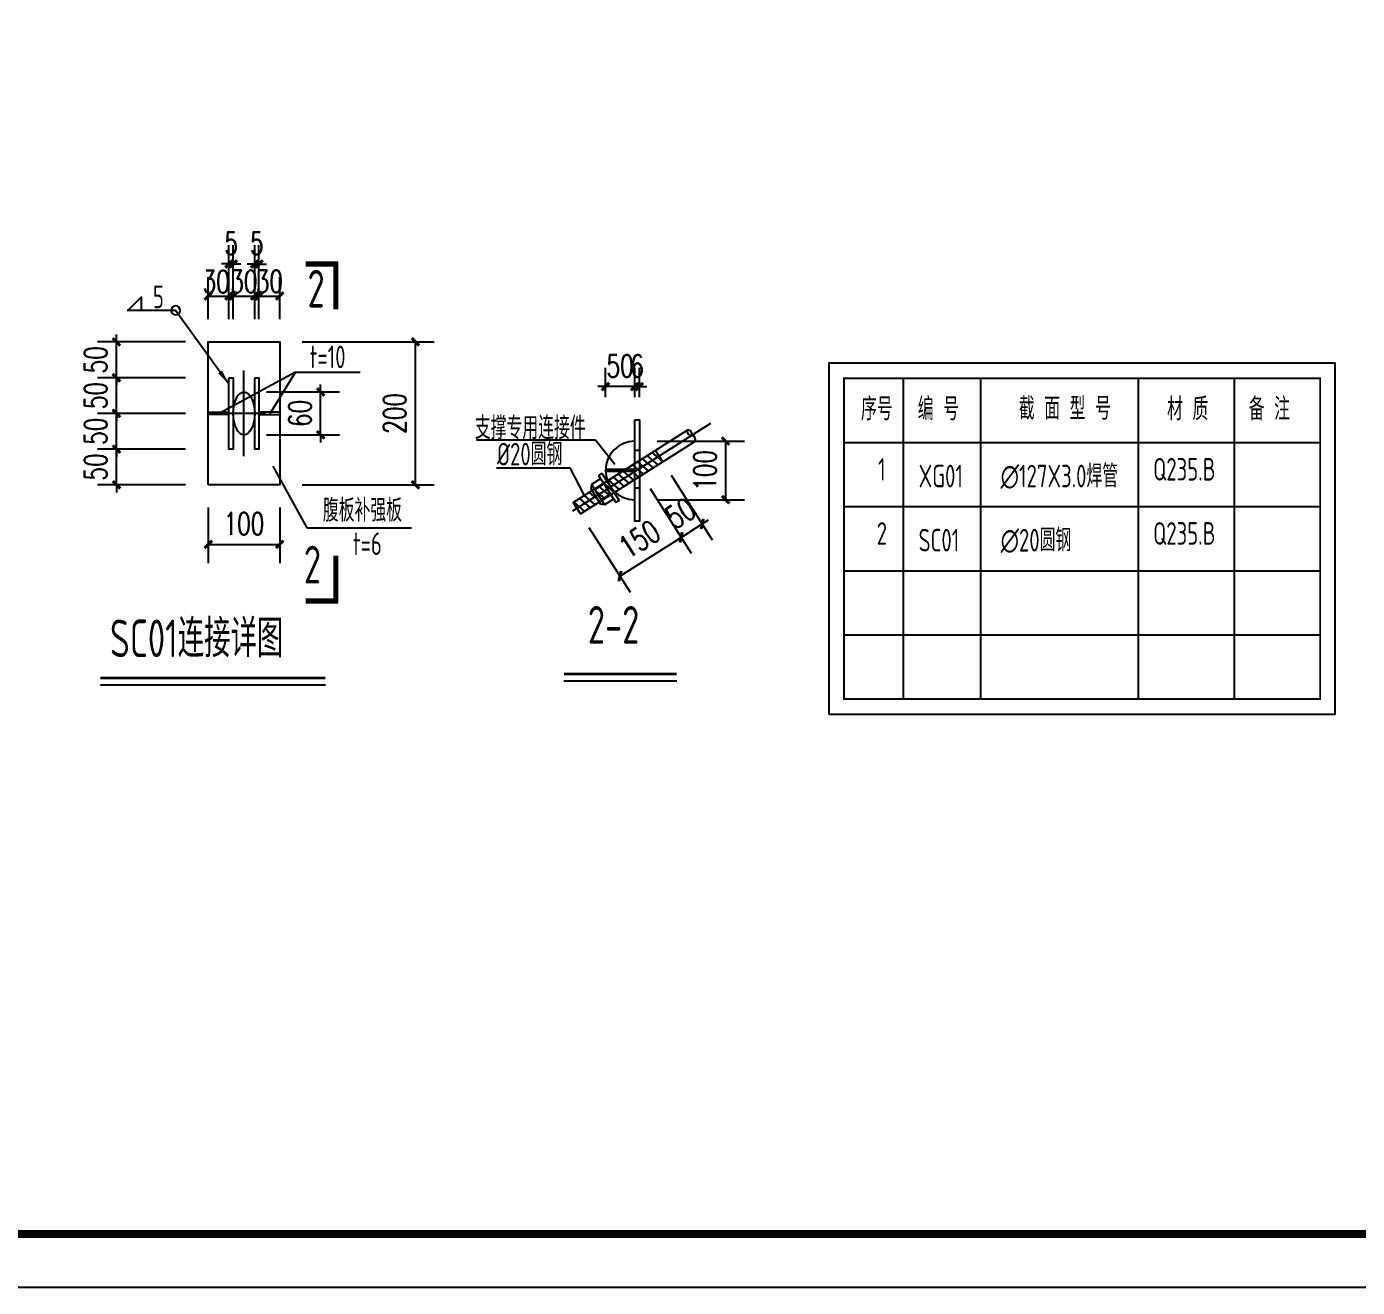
# Model space of a CAD drawing. Extents: x 180850 to 1399066, y 113487 to 334416.
# Drawn here: x 734875 to 770197, y 136382 to 169845 of the extents above; entities that cross this region are included whole.
import ezdxf
from ezdxf.enums import TextEntityAlignment as Align

# ---------------------------------------------------------------- set-up
doc = ezdxf.new("R2010")
doc.units = 0
doc.header["$LTSCALE"] = 1000
doc.linetypes.add('DASHED', pattern=[0.75, 0.5, -0.25])
for name, color, linetype in [('AXIS', 3, 'Continuous'), ('BOLT', 251, 'Continuous'), ('Boltx', 252, 'DASHED'), ('DOTE', 1, 'Continuous'), ('NUM', 7, 'Continuous'), ('PUB_DIM', 3, 'Continuous'), ('PUB_TITLE', 4, 'Continuous'), ('PZ', 202, 'Continuous'), ('SC', 3, 'Continuous'), ('TEXT', 7, 'Continuous'), ('THIN', 7, 'Continuous'), ('WELD', 7, 'Continuous')]:
    doc.layers.add(name, color=color, linetype=linetype)
doc.styles.add('_TCH_DIM_T3', font='SIMPLEX', dxfattribs={"width": 0.705882, "bigfont": 'GBCBIG'})
doc.styles.get("Standard").update_dxf_attribs({"font": 'gbenor.shx', "bigfont": 'gbcbig.shx'})
doc.styles.add('TSSD_Label', font='tssdeng.shx', dxfattribs={"width": 0.7, "bigfont": 'hztxt.shx'})
doc.dimstyles.new('TCH-200-1', dxfattribs={"dimtxt": 595, "dimasz": 200, "dimexe": 500, "dimexo": 600, "dimgap": 252.5, "dimtad": 1, "dimdec": 0, "dimzin": 0, "dimdsep": 46, "dimtxsty": '_TCH_DIM_T3', "dimblk": 'ARCHTICK', "dimcen": 0.09, "dimclrd": 3, "dimclre": 3, "dimclrt": 7, "dimazin": 2, "dimtfac": 1, "dimtdec": 0, "dimtix": 1, "dimtmove": 2, "dimatfit": 3, "dimfxl": 1, "dimtolj": 1, "dimtzin": 0, "dimarcsym": 0})
doc.dimstyles.new('TSSD_LEADER_STYLE_400.0', dxfattribs={"dimtxt": 1200, "dimasz": 400, "dimexe": 400, "dimexo": 1000, "dimgap": 0.09, "dimtad": 0, "dimtih": 1, "dimtoh": 1, "dimdec": 4, "dimzin": 0, "dimdsep": 46, "dimtxsty": 'Standard', "dimcen": 0.09, "dimdle": 400, "dimclrt": 7, "dimadec": 0, "dimazin": 0, "dimtfac": 1, "dimtdec": 4, "dimtofl": 0, "dimtmove": 0, "dimatfit": 3, "dimfxl": 1, "dimtolj": 1, "dimtzin": 0, "dimarcsym": 0})

# ---------------------------------------------------------------- blocks, each defined once
blk = doc.blocks.new('_ArchTick')
at = {"color": 0, "linetype": 'ByBlock', "const_width": 0.4}
blk.add_lwpolyline([(-0.5, -0.5), (0.5, 0.5)], dxfattribs=at)
blk = doc.blocks.new('*D43')
at = {"layer": 'AXIS', "color": 3, "lineweight": -2, "transparency": 16777216}
for p, q in [((751424, 157584), (752514, 155867)), ((749802, 156555), (750892, 154838)), ((750624, 155260), (752246, 156289))]:
    blk.add_line(p, q, dxfattribs=at)
at = {"layer": 'Defpoints', "color": 0, "transparency": 16777216}
for p in [(751103, 158091), (749481, 157062), (752246, 156289)]:
    blk.add_point(p, dxfattribs=at)
at = {"layer": 'AXIS', "color": 3, "lineweight": -2, "transparency": 16777216, "xscale": 200, "yscale": 200, "zscale": 200}
for p, rotation in [((752246, 156289), 32.39712451300666), ((750624, 155260), 212.3971245130067)]:
    blk.add_blockref('_ArchTick', p, dxfattribs=dict(at, rotation=rotation))
at = {"layer": 'AXIS', "color": 7, "transparency": 16777216, "insert": (751140, 156239), "char_height": 595, "attachment_point": 5, "rotation": 32.3971, "style": '_TCH_DIM_T3'}
blk.add_mtext('\\A1;150', dxfattribs=at)
blk = doc.blocks.new('*D44')
at = {"layer": 'AXIS', "color": 3, "lineweight": -2, "transparency": 16777216}
for p, q in [((750238, 160012), (750238, 160790)), ((751016, 160012), (751016, 160790)), ((750238, 160290), (750038, 160290)), ((751016, 160290), (750238, 160290)), ((751016, 160290), (751216, 160290))]:
    blk.add_line(p, q, dxfattribs=at)
at = {"layer": 'Defpoints', "color": 0, "transparency": 16777216}
for p in [(750238, 160290), (750238, 159412), (751016, 159412)]:
    blk.add_point(p, dxfattribs=at)
at = {"layer": 'AXIS', "color": 3, "lineweight": -2, "transparency": 16777216, "xscale": 200, "yscale": 200, "zscale": 200}
blk.add_blockref('_ArchTick', (750238, 160290), dxfattribs=at)
at = {"layer": 'AXIS', "color": 3, "lineweight": -2, "transparency": 16777216, "xscale": 200, "yscale": 200, "zscale": 200, "rotation": 180}
blk.add_blockref('_ArchTick', (751016, 160290), dxfattribs=at)
at = {"layer": 'AXIS', "color": 7, "transparency": 16777216, "insert": (750627, 160840), "char_height": 595, "attachment_point": 5, "style": '_TCH_DIM_T3'}
blk.add_mtext('\\A1;50', dxfattribs=at)
blk = doc.blocks.new('*D45')
at = {"layer": 'AXIS', "color": 3, "lineweight": -2, "transparency": 16777216}
for p, q in [((751616, 158844), (753928, 158844)), ((753428, 158844), (753428, 157288)), ((751616, 157288), (753928, 157288))]:
    blk.add_line(p, q, dxfattribs=at)
at = {"layer": 'Defpoints', "color": 0, "transparency": 16777216}
for p in [(751016, 158844), (751016, 157288), (753428, 157288)]:
    blk.add_point(p, dxfattribs=at)
at = {"layer": 'AXIS', "color": 3, "lineweight": -2, "transparency": 16777216, "xscale": 200, "yscale": 200, "zscale": 200}
for p, rotation in [((753428, 158844), 90), ((753428, 157288), 270)]:
    blk.add_blockref('_ArchTick', p, dxfattribs=dict(at, rotation=rotation))
at = {"layer": 'AXIS', "color": 7, "transparency": 16777216, "insert": (752878, 158066), "char_height": 595, "attachment_point": 5, "rotation": 90, "style": '_TCH_DIM_T3'}
blk.add_mtext('\\A1;100', dxfattribs=at)
blk = doc.blocks.new('*D46')
at = {"layer": 'AXIS', "color": 3, "lineweight": -2, "transparency": 16777216}
for p, q in [((751016, 160012), (751016, 160790)), ((751139, 160012), (751139, 160790)), ((751016, 160290), (750816, 160290)), ((751139, 160290), (751016, 160290)), ((751139, 160290), (751339, 160290))]:
    blk.add_line(p, q, dxfattribs=at)
at = {"layer": 'Defpoints', "color": 0, "transparency": 16777216}
for p in [(751016, 160290), (751016, 159412), (751139, 159412)]:
    blk.add_point(p, dxfattribs=at)
at = {"layer": 'AXIS', "color": 3, "lineweight": -2, "transparency": 16777216, "xscale": 200, "yscale": 200, "zscale": 200}
blk.add_blockref('_ArchTick', (751016, 160290), dxfattribs=at)
at = {"layer": 'AXIS', "color": 3, "lineweight": -2, "transparency": 16777216, "xscale": 200, "yscale": 200, "zscale": 200, "rotation": 180}
blk.add_blockref('_ArchTick', (751139, 160290), dxfattribs=at)
at = {"layer": 'AXIS', "color": 7, "transparency": 16777216, "insert": (751078, 160840), "char_height": 595, "attachment_point": 5, "style": '_TCH_DIM_T3'}
blk.add_mtext('\\A1;6', dxfattribs=at)
blk = doc.blocks.new('*D47')
at = {"layer": 'AXIS', "color": 3, "lineweight": -2, "transparency": 16777216}
for p, q in [((751984, 157940), (753074, 156222)), ((751424, 157584), (752514, 155867)), ((752246, 156289), (752806, 156644)), ((752806, 156644), (752975, 156751)), ((752246, 156289), (752077, 156182))]:
    blk.add_line(p, q, dxfattribs=at)
at = {"layer": 'Defpoints', "color": 0, "transparency": 16777216}
for p in [(751662, 158446), (751103, 158091), (752806, 156644)]:
    blk.add_point(p, dxfattribs=at)
at = {"layer": 'AXIS', "color": 3, "lineweight": -2, "transparency": 16777216, "xscale": 200, "yscale": 200, "zscale": 200}
for p, rotation in [((752806, 156644), 212.3971245129642), ((752246, 156289), 32.39712451296427)]:
    blk.add_blockref('_ArchTick', p, dxfattribs=dict(at, rotation=rotation))
at = {"layer": 'AXIS', "color": 7, "transparency": 16777216, "insert": (752231, 156931), "char_height": 595, "attachment_point": 5, "rotation": 32.3971, "style": '_TCH_DIM_T3'}
blk.add_mtext('\\A1;50', dxfattribs=at)
blk = doc.blocks.new('*D48')
at = {"layer": 'AXIS', "color": 3, "lineweight": -2, "transparency": 16777216}
for p, q in [((737260, 159579), (737260, 159779)), ((739096, 159579), (736760, 159579)), ((737260, 158630), (737260, 159579)), ((739096, 158630), (736760, 158630)), ((737260, 158630), (737260, 158430))]:
    blk.add_line(p, q, dxfattribs=at)
at = {"layer": 'Defpoints', "color": 0, "transparency": 16777216}
for p in [(737260, 159579), (739696, 159579), (739696, 158630)]:
    blk.add_point(p, dxfattribs=at)
at = {"layer": 'AXIS', "color": 3, "lineweight": -2, "transparency": 16777216, "xscale": 200, "yscale": 200, "zscale": 200}
for p, rotation in [((737260, 159579), 270), ((737260, 158630), 90)]:
    blk.add_blockref('_ArchTick', p, dxfattribs=dict(at, rotation=rotation))
at = {"layer": 'AXIS', "color": 7, "transparency": 16777216, "insert": (736710, 159104), "char_height": 595, "attachment_point": 5, "rotation": 90, "style": '_TCH_DIM_T3'}
blk.add_mtext('\\A1;50', dxfattribs=at)
blk = doc.blocks.new('*D49')
at = {"layer": 'AXIS', "color": 3, "lineweight": -2, "transparency": 16777216}
for p, q in [((737260, 160527), (737260, 160727)), ((739096, 160527), (736760, 160527)), ((737260, 159579), (737260, 160527)), ((739096, 159579), (736760, 159579)), ((737260, 159579), (737260, 159379))]:
    blk.add_line(p, q, dxfattribs=at)
at = {"layer": 'Defpoints', "color": 0, "transparency": 16777216}
for p in [(737260, 160527), (739696, 160527), (739696, 159579)]:
    blk.add_point(p, dxfattribs=at)
at = {"layer": 'AXIS', "color": 3, "lineweight": -2, "transparency": 16777216, "xscale": 200, "yscale": 200, "zscale": 200}
for p, rotation in [((737260, 160527), 270), ((737260, 159579), 90)]:
    blk.add_blockref('_ArchTick', p, dxfattribs=dict(at, rotation=rotation))
at = {"layer": 'AXIS', "color": 7, "transparency": 16777216, "insert": (736710, 160053), "char_height": 595, "attachment_point": 5, "rotation": 90, "style": '_TCH_DIM_T3'}
blk.add_mtext('\\A1;50', dxfattribs=at)
blk = doc.blocks.new('*D50')
at = {"layer": 'AXIS', "color": 3, "lineweight": -2, "transparency": 16777216}
for p, q in [((739096, 161476), (736760, 161476)), ((737260, 161476), (737260, 161676)), ((737260, 160527), (737260, 161476)), ((739096, 160527), (736760, 160527)), ((737260, 160527), (737260, 160327))]:
    blk.add_line(p, q, dxfattribs=at)
at = {"layer": 'Defpoints', "color": 0, "transparency": 16777216}
for p in [(737260, 161476), (739696, 161476), (739696, 160527)]:
    blk.add_point(p, dxfattribs=at)
at = {"layer": 'AXIS', "color": 3, "lineweight": -2, "transparency": 16777216, "xscale": 200, "yscale": 200, "zscale": 200}
for p, rotation in [((737260, 161476), 270), ((737260, 160527), 90)]:
    blk.add_blockref('_ArchTick', p, dxfattribs=dict(at, rotation=rotation))
at = {"layer": 'AXIS', "color": 7, "transparency": 16777216, "insert": (736710, 161001), "char_height": 595, "attachment_point": 5, "rotation": 90, "style": '_TCH_DIM_T3'}
blk.add_mtext('\\A1;50', dxfattribs=at)
blk = doc.blocks.new('*D51')
at = {"layer": 'AXIS', "color": 3, "lineweight": -2, "transparency": 16777216}
for p, q in [((741244, 160148), (743180, 160148)), ((742680, 160148), (742680, 160348)), ((742680, 159010), (742680, 160148)), ((741244, 159010), (743180, 159010)), ((742680, 159010), (742680, 158810))]:
    blk.add_line(p, q, dxfattribs=at)
at = {"layer": 'Defpoints', "color": 0, "transparency": 16777216}
for p in [(740644, 160148), (742680, 160148), (740644, 159010, 162)]:
    blk.add_point(p, dxfattribs=at)
at = {"layer": 'AXIS', "color": 3, "lineweight": -2, "transparency": 16777216, "xscale": 200, "yscale": 200, "zscale": 200}
for p, rotation in [((742680, 160148), 270), ((742680, 159010), 90)]:
    blk.add_blockref('_ArchTick', p, dxfattribs=dict(at, rotation=rotation))
at = {"layer": 'AXIS', "color": 7, "transparency": 16777216, "insert": (742130, 159579), "char_height": 595, "attachment_point": 5, "rotation": 90, "style": '_TCH_DIM_T3'}
blk.add_mtext('\\A1;60', dxfattribs=at)
blk = doc.blocks.new('*D52')
at = {"layer": 'AXIS', "color": 3, "lineweight": -2, "transparency": 16777216}
for p, q in [((739096, 158630), (736760, 158630)), ((737260, 158630), (737260, 158830)), ((737260, 157682), (737260, 158630)), ((739096, 157682), (736760, 157682)), ((737260, 157682), (737260, 157482))]:
    blk.add_line(p, q, dxfattribs=at)
at = {"layer": 'Defpoints', "color": 0, "transparency": 16777216}
for p in [(737260, 158630), (739696, 158630), (739696, 157682)]:
    blk.add_point(p, dxfattribs=at)
at = {"layer": 'AXIS', "color": 3, "lineweight": -2, "transparency": 16777216, "xscale": 200, "yscale": 200, "zscale": 200}
for p, rotation in [((737260, 158630), 270), ((737260, 157682), 90)]:
    blk.add_blockref('_ArchTick', p, dxfattribs=dict(at, rotation=rotation))
at = {"layer": 'AXIS', "color": 7, "transparency": 16777216, "insert": (736710, 158156), "char_height": 595, "attachment_point": 5, "rotation": 90, "style": '_TCH_DIM_T3'}
blk.add_mtext('\\A1;50', dxfattribs=at)
blk = doc.blocks.new('*D53')
at = {"layer": 'AXIS', "color": 3, "lineweight": -2, "transparency": 16777216}
for p, q in [((742193, 161476), (745697, 161476)), ((745197, 157682), (745197, 161476)), ((742193, 157682), (745697, 157682))]:
    blk.add_line(p, q, dxfattribs=at)
at = {"layer": 'Defpoints', "color": 0, "transparency": 16777216}
for p in [(741593, 161476), (745197, 161476), (741593, 157682)]:
    blk.add_point(p, dxfattribs=at)
at = {"layer": 'AXIS', "color": 3, "lineweight": -2, "transparency": 16777216, "xscale": 200, "yscale": 200, "zscale": 200}
for p, rotation in [((745197, 161476), 90), ((745197, 157682), 270)]:
    blk.add_blockref('_ArchTick', p, dxfattribs=dict(at, rotation=rotation))
at = {"layer": 'AXIS', "color": 7, "transparency": 16777216, "insert": (744647, 159579), "char_height": 595, "attachment_point": 5, "rotation": 90, "style": '_TCH_DIM_T3'}
blk.add_mtext('\\A1;200', dxfattribs=at)
blk = doc.blocks.new('*D54')
at = {"layer": 'AXIS', "color": 3, "lineweight": -2, "transparency": 16777216}
for p, q in [((739696, 157082), (739696, 155603)), ((741593, 157082), (741593, 155603)), ((739696, 156103), (741593, 156103))]:
    blk.add_line(p, q, dxfattribs=at)
at = {"layer": 'Defpoints', "color": 0, "transparency": 16777216}
for p in [(739696, 157682), (741593, 157682), (741593, 156103)]:
    blk.add_point(p, dxfattribs=at)
at = {"layer": 'AXIS', "color": 3, "lineweight": -2, "transparency": 16777216, "xscale": 200, "yscale": 200, "zscale": 200, "rotation": 180}
blk.add_blockref('_ArchTick', (739696, 156103), dxfattribs=at)
at = {"layer": 'AXIS', "color": 3, "lineweight": -2, "transparency": 16777216, "xscale": 200, "yscale": 200, "zscale": 200}
blk.add_blockref('_ArchTick', (741593, 156103), dxfattribs=at)
at = {"layer": 'AXIS', "color": 7, "transparency": 16777216, "insert": (740644, 156653), "char_height": 595, "attachment_point": 5, "style": '_TCH_DIM_T3'}
blk.add_mtext('\\A1;100', dxfattribs=at)
blk = doc.blocks.new('*D55')
at = {"layer": 'AXIS', "color": 3, "lineweight": -2, "transparency": 16777216}
for p, q in [((739696, 162076), (739696, 163195)), ((740246, 162076), (740246, 163195)), ((739696, 162695), (740246, 162695))]:
    blk.add_line(p, q, dxfattribs=at)
at = {"layer": 'Defpoints', "color": 0, "transparency": 16777216}
for p in [(740246, 162695), (739696, 161476), (740246, 161476)]:
    blk.add_point(p, dxfattribs=at)
at = {"layer": 'AXIS', "color": 3, "lineweight": -2, "transparency": 16777216, "xscale": 200, "yscale": 200, "zscale": 200, "rotation": 180}
blk.add_blockref('_ArchTick', (739696, 162695), dxfattribs=at)
at = {"layer": 'AXIS', "color": 3, "lineweight": -2, "transparency": 16777216, "xscale": 200, "yscale": 200, "zscale": 200}
blk.add_blockref('_ArchTick', (740246, 162695), dxfattribs=at)
at = {"layer": 'AXIS', "color": 7, "transparency": 16777216, "insert": (739909, 163076), "char_height": 595, "attachment_point": 5, "style": '_TCH_DIM_T3'}
blk.add_mtext('\\A1;30', dxfattribs=at)
blk = doc.blocks.new('*D56')
at = {"layer": 'AXIS', "color": 3, "lineweight": -2, "transparency": 16777216}
for p, q in [((740246, 162076), (740246, 164045)), ((740360, 162076), (740360, 164045)), ((740246, 163545), (740046, 163545)), ((740246, 163545), (740360, 163545)), ((740360, 163545), (740560, 163545))]:
    blk.add_line(p, q, dxfattribs=at)
at = {"layer": 'Defpoints', "color": 0, "transparency": 16777216}
for p in [(740360, 163545), (740246, 161476), (740360, 161476)]:
    blk.add_point(p, dxfattribs=at)
at = {"layer": 'AXIS', "color": 3, "lineweight": -2, "transparency": 16777216, "xscale": 200, "yscale": 200, "zscale": 200}
blk.add_blockref('_ArchTick', (740246, 163545), dxfattribs=at)
at = {"layer": 'AXIS', "color": 3, "lineweight": -2, "transparency": 16777216, "xscale": 200, "yscale": 200, "zscale": 200, "rotation": 180}
blk.add_blockref('_ArchTick', (740360, 163545), dxfattribs=at)
at = {"layer": 'AXIS', "color": 7, "transparency": 16777216, "insert": (740303, 164095), "char_height": 595, "attachment_point": 5, "style": '_TCH_DIM_T3'}
blk.add_mtext('\\A1;5', dxfattribs=at)
blk = doc.blocks.new('*D57')
at = {"layer": 'AXIS', "color": 3, "lineweight": -2, "transparency": 16777216}
for p, q in [((740360, 162076), (740360, 163195)), ((740929, 162076), (740929, 163195)), ((740360, 162695), (740929, 162695))]:
    blk.add_line(p, q, dxfattribs=at)
at = {"layer": 'Defpoints', "color": 0, "transparency": 16777216}
for p in [(740929, 162695), (740360, 161476), (740929, 161476)]:
    blk.add_point(p, dxfattribs=at)
at = {"layer": 'AXIS', "color": 3, "lineweight": -2, "transparency": 16777216, "xscale": 200, "yscale": 200, "zscale": 200, "rotation": 180}
blk.add_blockref('_ArchTick', (740360, 162695), dxfattribs=at)
at = {"layer": 'AXIS', "color": 3, "lineweight": -2, "transparency": 16777216, "xscale": 200, "yscale": 200, "zscale": 200}
blk.add_blockref('_ArchTick', (740929, 162695), dxfattribs=at)
at = {"layer": 'AXIS', "color": 7, "transparency": 16777216, "insert": (740644, 163080), "char_height": 595, "attachment_point": 5, "style": '_TCH_DIM_T3'}
blk.add_mtext('\\A1;30', dxfattribs=at)
blk = doc.blocks.new('*D58')
at = {"layer": 'AXIS', "color": 3, "lineweight": -2, "transparency": 16777216}
for p, q in [((740929, 162076), (740929, 164044)), ((741043, 162076), (741043, 164044)), ((740929, 163544), (740729, 163544)), ((740929, 163544), (741043, 163544)), ((741043, 163544), (741243, 163544))]:
    blk.add_line(p, q, dxfattribs=at)
at = {"layer": 'Defpoints', "color": 0, "transparency": 16777216}
for p in [(741043, 163544), (740929, 161476), (741043, 161476)]:
    blk.add_point(p, dxfattribs=at)
at = {"layer": 'AXIS', "color": 3, "lineweight": -2, "transparency": 16777216, "xscale": 200, "yscale": 200, "zscale": 200}
blk.add_blockref('_ArchTick', (740929, 163544), dxfattribs=at)
at = {"layer": 'AXIS', "color": 3, "lineweight": -2, "transparency": 16777216, "xscale": 200, "yscale": 200, "zscale": 200, "rotation": 180}
blk.add_blockref('_ArchTick', (741043, 163544), dxfattribs=at)
at = {"layer": 'AXIS', "color": 7, "transparency": 16777216, "insert": (740986, 164094), "char_height": 595, "attachment_point": 5, "style": '_TCH_DIM_T3'}
blk.add_mtext('\\A1;5', dxfattribs=at)
blk = doc.blocks.new('*D59')
at = {"layer": 'AXIS', "color": 3, "lineweight": -2, "transparency": 16777216}
for p, q in [((741043, 162076), (741043, 163195)), ((741593, 162076), (741593, 163195)), ((741043, 162695), (741593, 162695))]:
    blk.add_line(p, q, dxfattribs=at)
at = {"layer": 'Defpoints', "color": 0, "transparency": 16777216}
for p in [(741593, 162695), (741043, 161476), (741593, 161476)]:
    blk.add_point(p, dxfattribs=at)
at = {"layer": 'AXIS', "color": 3, "lineweight": -2, "transparency": 16777216, "xscale": 200, "yscale": 200, "zscale": 200, "rotation": 180}
blk.add_blockref('_ArchTick', (741043, 162695), dxfattribs=at)
at = {"layer": 'AXIS', "color": 3, "lineweight": -2, "transparency": 16777216, "xscale": 200, "yscale": 200, "zscale": 200}
blk.add_blockref('_ArchTick', (741593, 162695), dxfattribs=at)
at = {"layer": 'AXIS', "color": 7, "transparency": 16777216, "insert": (741319, 163082), "char_height": 595, "attachment_point": 5, "style": '_TCH_DIM_T3'}
blk.add_mtext('\\A1;30', dxfattribs=at)
blk = doc.blocks.new('_WELD003')
at = {"color": 0, "linetype": 'ByBlock'}
blk.add_circle((0, 0), 0.5, dxfattribs=at)
blk = doc.blocks.new('_WELD004')
at = {"color": 0, "linetype": 'ByBlock'}
for p, q in [((0, 1), (1, 0)), ((0, 0), (0, 1))]:
    blk.add_line(p, q, dxfattribs=at)

msp = doc.modelspace()

# ---------------------------------------------------------------- linework, layer by layer
for p, q in [((751089.36, 158293.19, 60.64), (751372.7, 158051.74, 60.64)), ((751217.71, 158374.63, 60.64), (751501.05, 158133.18, 60.64)), ((751346.05, 158456.08, 60.64), (751629.39, 158214.62, 60.64)), ((751474.4, 158537.52, 60.64), (751757.74, 158296.06, 60.64)), ((750575.98, 157967.43, 60.64), (750859.32, 157725.97, 60.64)), ((750704.33, 158048.87, 60.64), (750987.67, 157807.41, 60.64)), ((750832.67, 158130.31, 60.64), (751116.01, 157888.86, 60.64)), ((750961.02, 158211.75, 60.64), (751244.36, 157970.3, 60.64)), ((749934.26, 157560.22, 60.64), (750217.6, 157318.77, 60.64)), ((750062.6, 157641.66, 60.64), (750345.94, 157400.21, 60.64)), ((750190.95, 157723.11, 60.64), (750474.29, 157481.65, 60.64)), ((750319.29, 157804.55, 60.64), (750602.63, 157563.09, 60.64)), ((750447.64, 157885.99, 60.64), (750730.98, 157644.53, 60.64)), ((749399.69, 157221.01, 60.64), (749683.03, 156979.56, 60.64)), ((749549.22, 157315.9, 60.64), (749832.56, 157074.44, 60.64)), ((749677.57, 157397.34, 60.64), (749960.91, 157155.89, 60.64)), ((749805.91, 157478.78, 60.64), (750089.25, 157237.33, 60.64))]:
    msp.add_line(p, q)
at = {"layer": 'AXIS'}
for p, q in [((742011.33, 160674.91, 181.93), (740007.3, 159581.98, -60.64)), ((741341.16, 159579.59, 181.93), (742011.33, 160674.91, 181.93)), ((742011.33, 160674.91, 181.93), (743726.48, 160674.91, 181.93)), ((758137.94, 160510.7), (758137.94, 151996.58)), ((760189.49, 160510.7), (760189.49, 151996.58)), ((764374.86, 160510.7), (764374.86, 151996.58)), ((766924.39, 160510.7), (766924.39, 151996.58)), ((746820.5, 158879.03, 60.64), (749974.81, 158879.03, 60.64)), ((749974.81, 158879.03, 60.64), (750486.41, 158228.16, 60.64)), ((756568.86, 158807.88), (769207.92, 158807.88)), ((756568.86, 158807.88), (769207.92, 158807.88)), ((741410.06, 158179.63, 181.93), (742317.25, 156544.64, 181.93)), ((756568.86, 157105.06), (769207.92, 157105.06)), ((756568.86, 157105.06), (769207.92, 157105.06)), ((742317.25, 156544.64, 181.93), (745087.83, 156544.64, 181.93)), ((756568.86, 155402.23), (769207.92, 155402.23)), ((756568.86, 155402.23), (769207.92, 155402.23)), ((756568.86, 155402.23), (769207.92, 155402.23)), ((756568.86, 153699.41), (769207.92, 153699.41))]:
    msp.add_line(p, q, dxfattribs=at)
msp.add_lwpolyline([(756168.86, 151596.58), (769607.92, 151596.58), (769607.92, 160910.7), (756168.86, 160910.7)], close=True, dxfattribs=at)
at = {"layer": 'AXIS', "const_width": 50}
msp.add_lwpolyline([(756568.86, 151996.58), (769207.92, 151996.58), (769207.92, 160510.7), (756568.86, 160510.7)], close=True, dxfattribs=at)
at = {"layer": 'AXIS', "elevation": 60.64}
msp.add_lwpolyline([(747345.5, 158132.54), (749297.54, 158132.54), (749677.57, 157397.34)], dxfattribs=at)
at = {"layer": 'BOLT'}
for p, q in [((750144.56, 157988.54, 60.64), (750054.46, 157931.37, 60.64)), ((750054.46, 157931.37, 60.64), (750511.83, 157210.6, 60.64)), ((750144.56, 157988.54, 60.64), (750601.93, 157267.77, 60.64)), ((749871.38, 157688.82, 60.64), (749848.09, 157584.69, 60.64)), ((749848.09, 157584.69, 60.64), (750110.27, 157171.52, 60.64)), ((750111.63, 157841.28, 60.64), (749871.38, 157688.82, 60.64)), ((749871.38, 157688.82, 60.64), (750214.4, 157148.24, 60.64)), ((750197.39, 157706.13, 60.64), (749957.13, 157553.68, 60.64)), ((750368.9, 157435.84, 60.64), (750128.65, 157283.39, 60.64)), ((750454.66, 157300.7, 60.64), (750214.4, 157148.24, 60.64)), ((750601.93, 157267.77, 60.64), (750511.83, 157210.6, 60.64)), ((750214.4, 157148.24, 60.64), (750110.27, 157171.52, 60.64))]:
    msp.add_line(p, q, dxfattribs=at)
at = {"layer": 'Boltx'}
msp.add_line((751757.74, 158296.06, 60.64), (751567.17, 158596.38, 60.64), dxfattribs=at)
at = {"layer": 'DOTE'}
for p, q in [((740644.3, 158440.44, 101.07), (740644.3, 160716.8, 101.07)), ((741213.4, 159578.62, 101.07), (740075.21, 159578.62, 101.07)), ((749377.63, 156996.39, 60.64), (753032.72, 159315.73, 60.64))]:
    msp.add_line(p, q, dxfattribs=at)
at = {"layer": 'NUM', "const_width": 75}
for points, elevation in [([(736835.65, 152555.96), (742804.33, 152555.96)], 181.93), ([(749137.37, 152660.43), (752130.94, 152660.43)], 121.29)]:
    msp.add_lwpolyline(points, dxfattribs=dict(at, elevation=elevation))
at = {"layer": 'PUB_DIM', "const_width": 140, "elevation": 60.64}
for points in [[(743082.06, 162342.49), (743082.06, 163542.49), (742282.06, 163542.49)], [(743082.06, 155801.11), (743082.06, 154601.11), (742282.06, 154601.11)]]:
    msp.add_lwpolyline(points, dxfattribs=at)
at = {"layer": 'PUB_TITLE'}
msp.add_lwpolyline([(674841.6, 220381.89), (793770.78, 220381.89), (793770.78, 136381.97), (674841.6, 136381.97)], close=True, dxfattribs=at)
at = {"layer": 'PUB_TITLE', "const_width": 212.12}
msp.add_lwpolyline([(678376.95, 137796.11), (678376.95, 218967.75), (792356.64, 218967.75), (792356.64, 137796.11)], close=True, dxfattribs=at)
at = {"layer": 'PZ'}
for points, elevation in [([(739695.82, 157681.65), (739695.82, 161475.59), (741592.79, 161475.59), (741592.79, 157681.65)], 101.07), ([(740245.94, 160527.1), (740359.76, 160527.1), (740359.76, 158630.13), (740245.94, 158630.13)], 101.07), ([(740928.85, 160527.1), (741042.67, 160527.1), (741042.67, 158630.13), (740928.85, 158630.13)], 101.07), ([(739695.82, 159609.3), (740245.94, 159609.3), (740245.94, 159547.94), (739695.82, 159547.94)], 101.07), ([(741592.79, 159609.3), (741042.67, 159609.3), (741042.67, 159547.94), (741592.79, 159547.94)], 101.07), ([(751016.46, 159411.78), (751138.78, 159411.78), (751138.78, 156720.14), (751016.46, 156720.14)], 60.64), ([(751016.46, 158599.98), (751138.78, 158599.98), (751138.78, 157591.95), (751016.46, 157591.95)], 60.64), ([(751016.46, 158088.97), (750238.39, 158088.97), (750238.39, 158042.95), (751016.46, 158042.95)], 60.64)]:
    msp.add_lwpolyline(points, close=True, dxfattribs=dict(at, elevation=elevation))
msp.add_arc((751016.46, 158065.96, 60.64), 778.08, 90, 270, dxfattribs=at)
msp.add_ellipse((740644.3, 159578.62, 101.07), major_axis=(0, -569.09), ratio=0.5, dxfattribs=at)
at = {"layer": 'SC'}
for p, q in [((749385.28, 157211.87, 60.64), (752427.7, 159142.44, 60.64)), ((749575.84, 156911.55, 60.64), (752609.8, 158836.74, 60.64)), ((749575.84, 156911.55, 60.64), (749385.28, 157211.87, 60.64))]:
    msp.add_line(p, q, dxfattribs=at)
for centre, start, end in [((752511.38, 159088.74, 60.64), 147.306988, 274.254211), ((752432.18, 159038.48, 60.64), 330.540038, 97.487261), ((752526.13, 158890.44, 60.64), 327.306988, 94.254211)]:
    msp.add_arc(centre, 99.42, start, end, dxfattribs=at)
at = {"layer": 'THIN'}
for points, elevation in [([(736835.65, 152375.96), (742804.33, 152375.96)], 181.93), ([(749137.37, 152480.43), (752130.94, 152480.43)], 121.29)]:
    msp.add_lwpolyline(points, dxfattribs=dict(at, elevation=elevation))
at = {"layer": 'WELD'}
msp.add_line((738831.26, 162311.86, 456.03), (737542.2, 162311.86, 456.03), dxfattribs=at)

# ---------------------------------------------------------------- block references
for name, p, xscale, yscale, zscale in [('_WELD004', (737920.92, 162311.86, 456.03), -359.9991, 359.9991, 359.9991), ('_WELD003', (738831.26, 162311.86, 456.03), -239.9994, 239.9994, 239.9994)]:
    msp.add_blockref(name, p, dxfattribs=dict(at, xscale=xscale, yscale=yscale, zscale=zscale))

# ---------------------------------------------------------------- texts
at = {"layer": 'TEXT', "style": 'TSSD_Label', "width": 0.7}
for p in [(742559.42, 162889.26, 181.93), (742461.79, 155565.52, 181.93)]:
    msp.add_text('2', height=1000, dxfattribs=at).set_placement(p, align=Align.MIDDLE_CENTER)
for s, p in [('5', (738227.9, 162371.86, 456.03)), ('∅127X3.0焊管', (760727.79, 157616.26)), ('XG01', (758551.09, 157616.26)), ('SC01', (758551.09, 155913.44)), ('∅20圆钢', (760727.79, 155913.44))]:
    msp.add_text(s, height=600, dxfattribs=at).set_placement(p)
for s, p in [('t=10', (742865.16, 161079.48, 181.93)), ('支撑专用连接件', (748243.32, 159223.68)), ('腹板补强板', (743788.57, 157034.02, 181.93)), ('t=6', (743921.06, 156121.07, 181.93))]:
    msp.add_text(s, height=600, dxfattribs=at).set_placement(p, align=Align.MIDDLE)
for s, p in [('序号', (757443.08, 159216.59)), ('编 号', (759075.4, 159216.59)), ('截 面 型 号', (762432.46, 159229.11)), ('材 质', (765693.32, 159216.59)), ('备 注', (767860.13, 159216.59)), ('1', (757575.4, 157616.26)), ('Q235.B', (765604.08, 157616.26)), ('2', (757575.4, 155913.44)), ('Q235.B', (765604.08, 155913.44))]:
    msp.add_text(s, height=600, dxfattribs=at).set_placement(p, align=Align.BOTTOM_CENTER)
msp.add_text('%%C20圆钢', height=600, dxfattribs=at).set_placement((749094.9, 158197.34), align=Align.RIGHT)
for s, p in [('2-2', (749771.12, 153166.44, 121.29)), ('SC01连接详图', (737087.65, 152807.96, 181.93))]:
    msp.add_text(s, height=1000, dxfattribs=at).set_placement(p, align=Align.BOTTOM_LEFT)

# ---------------------------------------------------------------- dimensions: what is measured, and where the dimension line sits
at = {"layer": 'AXIS'}
for base, p1, p2, text, picture, middle in [((740359.76, 163544.95, -60.64), (740245.94, 161475.59, -60.64), (740359.76, 161475.59, -60.64), '5', '*D56', (740302.85, 164094.95, -60.64)), ((741042.67, 163543.53, -60.64), (740928.85, 161475.59, -60.64), (741042.67, 161475.59, -60.64), '5', '*D58', (740985.76, 164093.53, -60.64)), ((750238.39, 160289.94), (751016.46, 159411.78), (750238.39, 159411.78), '50', '*D44', (750627.42, 160839.94)), ((751016.46, 160289.94), (751138.78, 159411.78), (751016.46, 159411.78), '6', '*D46', (751077.62, 160839.94)), ((741592.79, 156102.62, -60.64), (739695.82, 157681.65, -60.64), (741592.79, 157681.65, -60.64), '100', '*D54', (740644.3, 156652.62, -60.64))]:
    dim = msp.add_linear_dim(base=base, p1=p1, p2=p2, text=text, dimstyle='TCH-200-1', dxfattribs=at)
    dim.commit()
    dim.dimension.update_dxf_attribs({"geometry": picture, "text_midpoint": middle})
for base, p1, p2, picture, middle in [((740245.94, 162694.78, -60.64), (739695.82, 161475.59, -60.64), (740245.94, 161475.59, -60.64), '*D55', (739909.43, 163076.19, -60.64)), ((740928.85, 162694.78, -60.64), (740359.76, 161475.59, -60.64), (740928.85, 161475.59, -60.64), '*D57', (740644.3, 163079.93, -60.64)), ((741592.79, 162694.78, -60.64), (741042.67, 161475.59, -60.64), (741592.79, 161475.59, -60.64), '*D59', (741318.7, 163081.69, -60.64))]:
    dim = msp.add_linear_dim(base=base, p1=p1, p2=p2, text='30', dimstyle='TCH-200-1', dxfattribs=at)
    dim.commit()
    dim.dimension.update_dxf_attribs({"geometry": picture, "text_midpoint": middle, "dimtype": 160})
for base, p1, p2, text, picture, middle in [((737259.88, 161475.59, -60.64), (739695.82, 160527.1, -60.64), (739695.82, 161475.59, -60.64), '50', '*D50', (736709.88, 161001.35, -60.64)), ((745197.49, 161475.59, -60.64), (741592.79, 157681.65, -60.64), (741592.79, 161475.59, -60.64), '200', '*D53', (744647.49, 159578.62, -60.64)), ((737259.88, 160527.1, -60.64), (739695.82, 159578.62, -60.64), (739695.82, 160527.1, -60.64), '50', '*D49', (736709.88, 160052.86, -60.64)), ((742680.5, 160147.71, 101.07), (740644.3, 159009.53, 262.79), (740644.3, 160147.71, 101.07), '60', '*D51', (742130.5, 159578.62, 101.07)), ((737259.88, 159578.62, -60.64), (739695.82, 158630.13, -60.64), (739695.82, 159578.62, -60.64), '50', '*D48', (736709.88, 159104.38, -60.64)), ((753428.41, 157287.88), (751016.46, 158844.04), (751016.46, 157287.88), '100', '*D45', (752878.41, 158065.96)), ((737259.88, 158630.13, -60.64), (739695.82, 157681.65, -60.64), (739695.82, 158630.13, -60.64), '50', '*D52', (736709.88, 158155.89, -60.64))]:
    dim = msp.add_linear_dim(base=base, p1=p1, p2=p2, angle=90, text=text, dimstyle='TCH-200-1', dxfattribs=at)
    dim.commit()
    dim.dimension.update_dxf_attribs({"geometry": picture, "text_midpoint": middle})
for p1, p2, text, picture, middle in [((751102.69, 158091.02), (751662.45, 158446.22), '50', '*D47', (752231.3, 156931.09)), ((749480.56, 157061.71), (751102.69, 158091.02), '150', '*D43', (751140.35, 156238.83))]:
    dim = msp.add_aligned_dim(p1=p1, p2=p2, distance=-2134.09, text=text, dimstyle='TCH-200-1', dxfattribs=at)
    dim.commit()
    dim.dimension.update_dxf_attribs({"geometry": picture, "text_midpoint": middle})

# ---------------------------------------------------------------- leaders
at = {"layer": 'WELD'}
msp.add_leader([(740245.94, 160354, 101.07), (738831.26, 162311.86, 101.07)], dimstyle='TSSD_LEADER_STYLE_400.0', dxfattribs=at)

doc.saveas('drawing.dxf')
